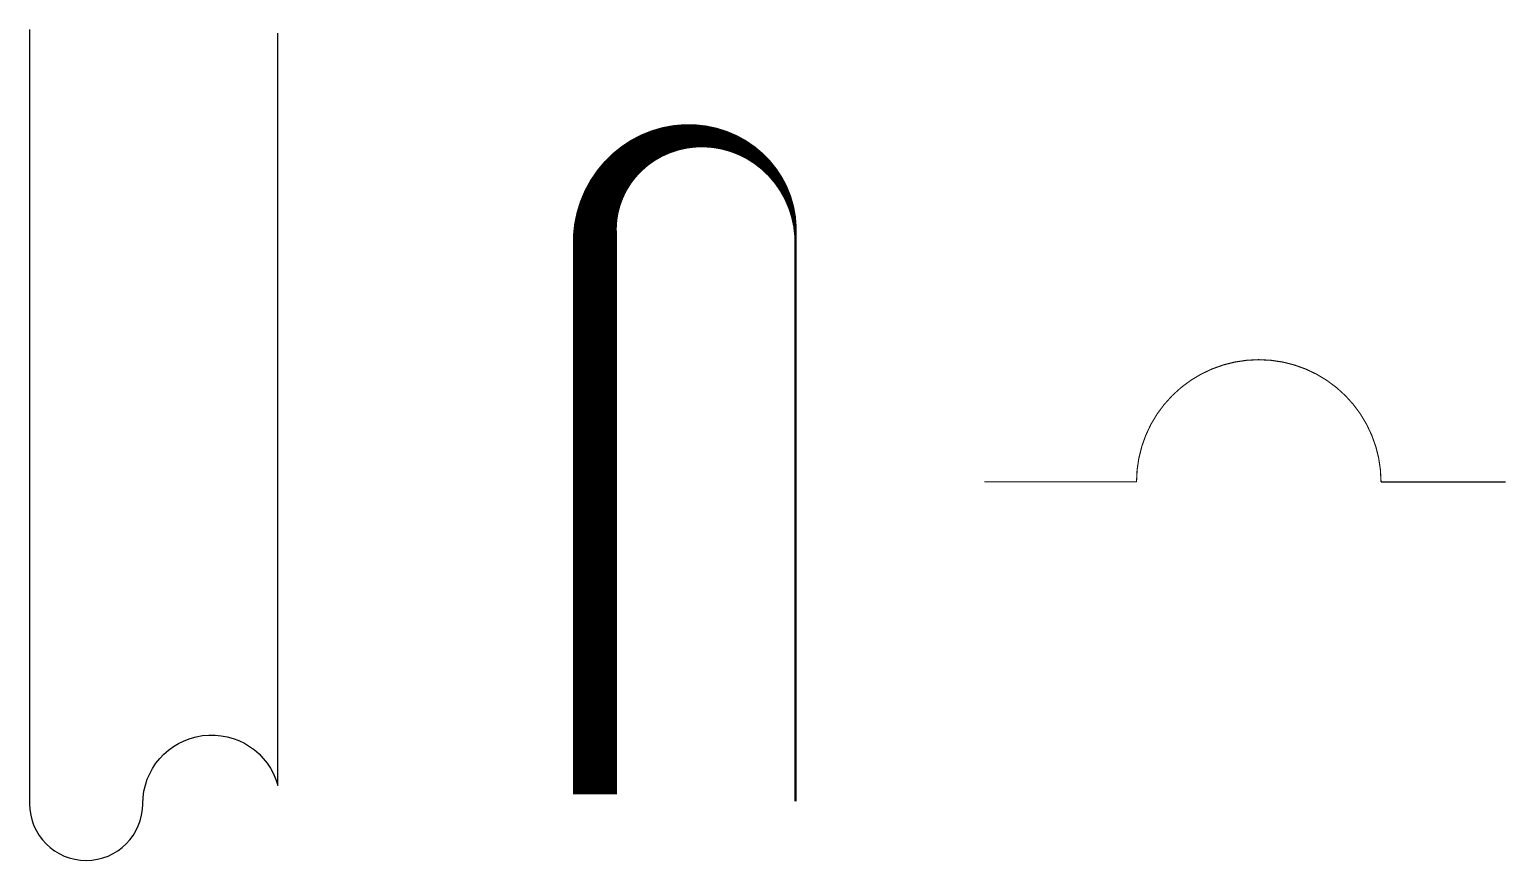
# Model space of a CAD drawing. Header units: millimetres. Extents: x 2230 to 4904, y 1120 to 2625.
import ezdxf

# ---------------------------------------------------------------- set-up
doc = ezdxf.new("R2010")
doc.units = ezdxf.units.MM

msp = doc.modelspace()

# ---------------------------------------------------------------- linework, layer by layer
for p, q in [((2230.5, 2624.9), (2230.5, 2624.9)), ((2680.5, 1255.4), (2680.5, 2618.3)), ((4678.6, 1805.4), (4904, 1805.4))]:
    msp.add_line(p, q)
for points, format in [([(2230.5, 2624.9), (2230.5, 1222.3, 1), (2435.6, 1222.3, -0.873994), (2680.5, 1255.4, 6.213176)], "xyb"), ([(3254.7, 1239.3, 80, 80, 0), (3254.7, 2250.6, 80, 4, -1), (3617.8, 2250.6, 4, 4, -1)], "xyseb")]:
    msp.add_lwpolyline(points, format=format)
for points, const_width in [([(3617.8, 2250.6), (3617.8, 2250.6), (3617.8, 1226.8)], 4), ([(3959.9, 1805.4), (4235.7, 1805.4)], 2)]:
    msp.add_lwpolyline(points, dxfattribs=dict(const_width=const_width))
at = {"const_width": 2}
msp.add_lwpolyline([(4235.7, 1805.4, -1), (4678.6, 1805.4, 0.239969), (4678.6, 1805.4, -0.178822)], format="xyb", dxfattribs=at)

doc.saveas('drawing.dxf')
